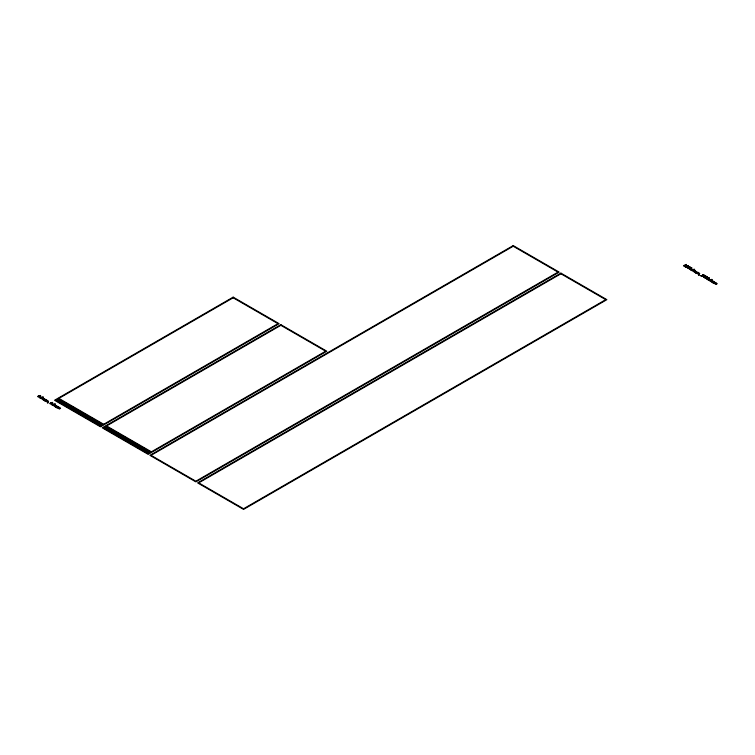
<?xml version="1.0" encoding="UTF-8"?>
<svg xmlns="http://www.w3.org/2000/svg" width="755" height="755" viewBox="0 0 755 755"><rect width="100%" height="100%" fill="white"/><g stroke="black" fill="none" stroke-linecap="round" stroke-linejoin="round"><path stroke-width="1.13" d="M44.573 400.669L45.687 399.659L43.733 398.583M44.639 400.707L46.829 400.056L45.451 401.179L43.771 400.207L45.196 399.329L43.601 400.112L42.78 399.64L44.309 399.017L43.62 398.668M57.012 400.273L58.881 399.197M59.673 399.65L57.805 400.726L58.588 401.188L60.466 400.103M61.259 400.565L59.381 401.641L60.173 402.104L62.042 401.018M62.835 401.471L60.966 402.557L61.759 403.01L63.628 401.934M64.42 402.387L62.542 403.472L63.335 403.925L65.204 402.849M65.996 403.302L64.128 404.378L64.921 404.84L66.789 403.755M67.582 404.218L65.704 405.293L66.497 405.756L68.375 404.671M69.158 405.124L67.289 406.209L68.082 406.662L69.951 405.586M70.743 406.039L68.875 407.124L69.658 407.577L71.536 406.501M72.329 406.954L70.451 408.03L71.244 408.493L73.112 407.407M73.905 407.87L72.036 408.946L72.829 409.408L74.698 408.323M75.491 408.776L73.612 409.861L74.405 410.314L76.274 409.238M77.067 409.691L75.198 410.777L75.991 411.23L77.859 410.144M78.652 410.607L76.774 411.683L77.567 412.145L79.445 411.06M80.228 411.522L78.36 412.598L79.152 413.051L81.021 411.975M81.814 412.428L79.945 413.514L80.728 413.966L82.606 412.891M83.39 413.344L81.521 414.429L82.314 414.882L84.183 413.797M84.975 414.259L83.107 415.335L83.89 415.797L85.768 414.712M86.561 415.175L84.683 416.25L85.475 416.703L87.344 415.627M88.137 416.08L86.268 417.166L87.061 417.619L88.93 416.543M89.722 416.996L87.844 418.081L88.637 418.534L90.515 417.449M91.298 417.911L89.43 418.987L90.222 419.45L92.091 418.364M92.884 418.827L91.015 419.903L91.799 420.356L93.677 419.28M94.46 419.733L92.591 420.818L93.384 421.271L95.253 420.195M96.045 420.648L94.177 421.734L94.96 422.187L96.838 421.101M97.631 421.564L95.753 422.64L96.546 423.102L98.414 422.017M99.207 422.479L97.338 423.555L98.131 424.008L100 422.932M100.792 423.385L98.914 424.47L99.707 424.923L101.576 423.848M104.7 427.811L106.578 426.726M107.37 427.188L105.492 428.264L106.285 428.717L108.154 427.641M108.947 428.094L107.078 429.18L107.871 429.633L109.739 428.557M110.532 429.01L108.654 430.095L109.447 430.548L111.315 429.463M112.108 429.925L110.239 431.001L111.032 431.464L112.901 430.378M113.694 430.841L111.816 431.917L112.608 432.37L114.486 431.294M115.27 431.747L113.401 432.832L114.194 433.285L116.062 432.209M116.855 432.662L114.987 433.748L115.77 434.2L117.648 433.115M118.431 433.578L116.563 434.654L117.355 435.116L119.224 434.031M120.017 434.493L118.148 435.569L118.941 436.022L120.809 434.946M121.602 435.399L119.724 436.484L120.517 436.937L122.386 435.861M123.178 436.315L121.31 437.4L122.102 437.853L123.971 436.767M124.764 437.23L122.886 438.306L123.678 438.768L125.556 437.683M126.34 438.136L124.471 439.221L125.264 439.674L127.133 438.598M127.925 439.051L126.057 440.137L126.84 440.59L128.718 439.514M129.501 439.967L127.633 441.043L128.425 441.505L130.294 440.42M131.087 440.882L129.218 441.958L130.002 442.421L131.88 441.335M132.672 441.788L130.794 442.874L131.587 443.327L133.456 442.251M134.248 442.704L132.38 443.789L133.173 444.242L135.041 443.166M135.834 443.619L133.956 444.695L134.749 445.157L136.617 444.072M137.41 444.535L135.541 445.61L136.334 446.073L138.203 444.988M138.995 445.441L137.117 446.526L137.91 446.979L139.788 445.903M140.572 446.356L138.703 447.441L139.496 447.894L141.364 446.818M142.157 447.271L140.288 448.347L141.072 448.81L142.95 447.724M143.743 448.187L141.864 449.263L142.657 449.725L144.526 448.64M145.319 449.093L143.45 450.178L144.243 450.631L146.111 449.555M146.904 450.008L145.026 451.094L145.819 451.547L147.687 450.471M148.48 450.924L146.612 452L147.404 452.462L149.273 451.377M695.789 272.914L696.912 271.904L694.949 270.837M695.855 272.951L698.054 272.3L696.714 273.395L694.987 272.451L696.421 271.573L694.817 272.357L694.005 271.885L695.525 271.262L694.836 270.913M713.296 283.021L715.561 282.408L714.221 283.502L712.494 282.559L713.928 281.681L712.324 282.464L711.512 281.993L713.031 281.37L712.342 281.02M713.362 283.059L714.268 281.662L712.456 280.945M697.677 272.546C698.469 273.159 695.77 274.678 698.951 273.121C698.62 273.923 697.337 275.254 699.743 273.546L697.78 272.47M715.183 282.653C715.976 283.267 713.286 284.786 716.457 283.229C716.174 284.003 714.853 285.352 717.25 283.654L715.287 282.578M46.451 400.301C47.254 400.914 44.554 402.434 47.725 400.877C47.442 401.651 46.121 403 48.528 401.301L46.565 400.225M55.662 405.624L56.351 405.973L54.822 406.586L55.643 407.058L57.248 406.284L55.813 407.162L57.493 408.125L58.881 407.02L56.616 407.625L57.729 406.615L55.776 405.539M58.494 407.256C59.324 407.842 56.606 409.38 59.768 407.832C59.447 408.634 58.163 409.956 60.57 408.247L58.607 407.181M58.881 398.413L103.709 424.291M106.578 425.943L151.396 451.82M38.156 396.366L38.779 396.913L40.402 395.544L38.156 396.366M40.883 397.942L41.506 398.498L43.129 397.121L40.883 397.942M50.198 403.321L50.821 403.868L52.444 402.5L50.198 403.321M52.925 404.897L53.548 405.444L55.181 404.076L52.925 404.897M687.55 267.563L688.173 268.11L689.796 266.741L687.55 267.563M689.372 268.61L689.995 269.157L691.618 267.789L689.372 268.61M692.109 270.186L692.722 270.743L694.355 269.365L692.109 270.186M705.057 277.67L705.68 278.218L707.303 276.849L705.057 277.67M706.878 278.718L707.501 279.274L709.124 277.897L706.878 278.718M709.615 280.303L710.238 280.851L711.861 279.482L709.615 280.303M48.131 402.745L47.414 402.83L48.131 402.745M699.347 274.99L698.63 275.075L699.347 274.99M684.304 265.968C680.614 266.496 690.834 262.268 684.304 265.968M40.053 397.715L39.477 397.715L40.053 397.715M52.095 404.661L51.519 404.661L52.095 404.661M691.269 269.96L690.702 269.96L691.269 269.96M708.775 280.067L708.209 280.067L708.775 280.067M688.39 266.024L685.512 266.657L686.993 267.261L686.295 267.43L684.879 266.609L687.645 266.307C687.965 265.279 685.351 265.609 688.088 265.637L688.39 266.024M704.075 275.084L701.197 275.717L702.678 276.321L701.98 276.49L700.565 275.669L703.33 275.358C703.651 274.329 701.036 274.669 703.783 274.697L704.075 275.084M38.429 395.733L38.005 396.922L40.713 396.111L40.506 395.497L38.429 395.733M41.166 397.309L40.742 398.498L43.441 397.687L43.243 397.073L41.166 397.309M50.472 402.679L50.047 403.868L52.756 403.066L52.548 402.453L50.472 402.679M53.209 404.265L52.784 405.454L55.492 404.642L55.285 404.029L53.209 404.265M687.824 266.921L687.409 268.11L690.108 267.308L689.9 266.694L687.824 266.921M689.645 267.978L689.23 269.167L691.929 268.355L691.722 267.742L689.645 267.978M692.382 269.554L691.957 270.743L694.666 269.931L694.458 269.318L692.382 269.554M705.34 277.028L704.915 278.218L707.614 277.415L707.407 276.802L705.34 277.028M707.161 278.085L706.737 279.274L709.436 278.463L709.228 277.849L707.161 278.085M709.889 279.661L709.464 280.851L712.173 280.039L711.965 279.425L709.889 279.661M42.648 399.225C40.157 399.829 46.14 396.837 42.648 399.225M54.69 406.181C52.161 406.803 58.239 403.774 54.69 406.181M693.864 271.47C691.325 272.102 697.431 269.073 693.864 271.47M711.37 281.587C708.87 282.191 714.909 279.19 711.37 281.587M233.163 297.14L54.53 400.273L100.481 426.801L279.114 323.668L233.163 297.14M233.163 297.791L55.653 400.273L100.481 426.15L277.982 323.668L233.163 297.791M58.881 399.065L56.785 400.273L100.481 425.499L102.576 424.291L58.881 399.065M280.851 324.678L102.218 427.811L148.169 454.34L326.802 351.207L280.851 324.678M280.851 325.329L103.35 427.811L148.169 453.689L325.679 351.207L280.851 325.329M106.578 426.594L104.473 427.811L148.169 453.038L150.273 451.82L106.578 426.594M513.221 245.592L149.915 455.341L195.866 481.879L559.172 272.121L513.221 245.592M513.221 246.243L151.038 455.341L195.866 481.218L558.039 272.121L513.221 246.243M560.908 273.121L197.602 482.879L243.554 509.408L606.869 299.659L560.908 273.121M560.908 273.782L198.735 482.879L243.554 508.757L605.736 299.659L560.908 273.782M703.16 276.198L703.943 276.925L703.622 277.434L706.067 276.028L703.16 276.198M705.415 276.075L704.179 276.783L703.311 276.283L705.415 276.075"/></g></svg>
